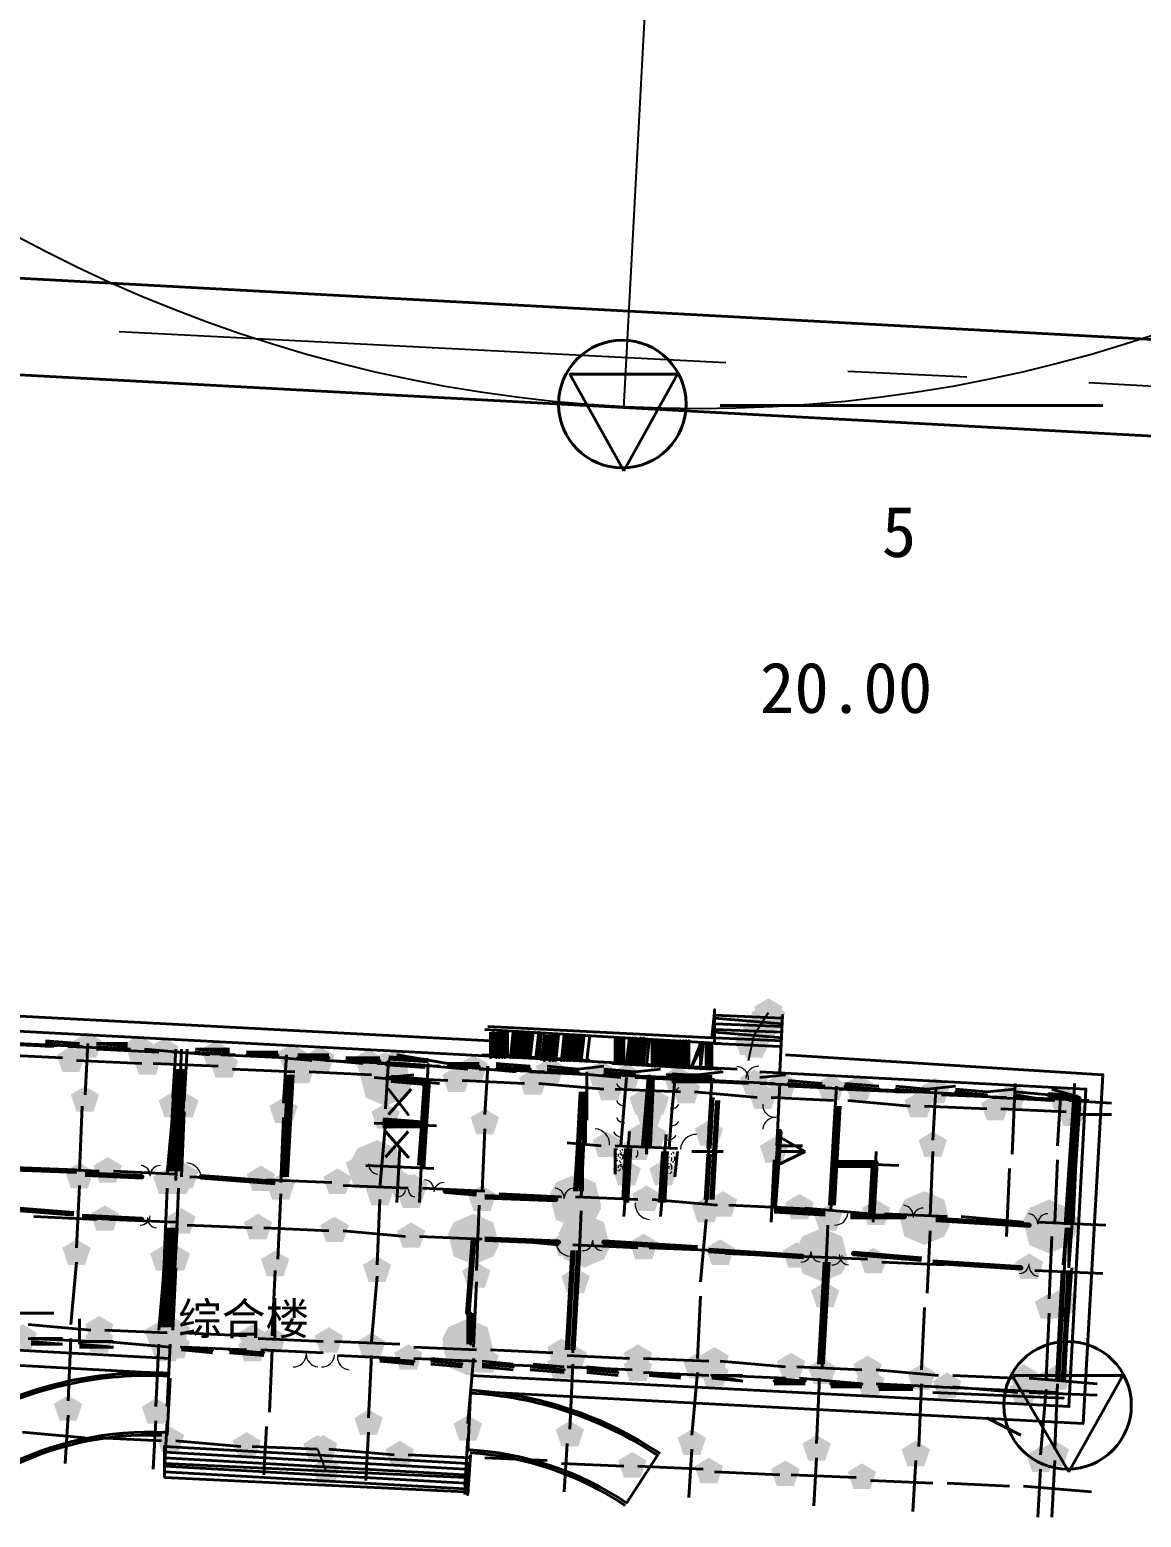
# Model space of a CAD drawing. Header units: metres. Extents: x 110 to 500, y 133 to 419.
# Drawn here: x 156.65 to 180.17, y 291.32 to 322.79 of the extents above; entities that cross this region are included whole.
import ezdxf

# ---------------------------------------------------------------- set-up
doc = ezdxf.new("R2010")
doc.units = ezdxf.units.M
for name, color, linetype in [('PDF_0', 7, 'Continuous'), ('PDF_0-道路边线', 7, 'Continuous'), ('PDF_COLU-HATCH', 7, 'Continuous'), ('PDF_DIM_LEAD', 7, 'Continuous'), ('PDF_DOTE', 7, 'Continuous'), ('PDF_EVTR', 7, 'Continuous'), ('PDF_GROUND', 7, 'Continuous'), ('PDF_LATRINE', 7, 'Continuous'), ('PDF_LVTRY', 7, 'Continuous'), ('PDF_PP-COM', 7, 'Continuous'), ('PDF_ROAD-CENT', 7, 'Continuous'), ('PDF_STAIR', 7, 'Continuous'), ('PDF_WALL', 7, 'Continuous'), ('PDF_WINDOW', 7, 'Continuous'), ('PDF_WINDOW_TEXT', 7, 'Continuous'), ('PDF_勘探点', 7, 'Continuous'), ('PDF_洁具', 7, 'Continuous')]:
    doc.layers.add(name, color=color, linetype=linetype)
doc.styles.add('CHINESE', font='宋体')

msp = doc.modelspace()

# ---------------------------------------------------------------- hatches: boundary and pattern name
at = {"layer": 'PDF_0'}
for points in [[(172.22, 302.18), (171.92, 302), (172.04, 301.64), (172.4, 301.64), (172.52, 302)], [(172.28, 302.3), (171.98, 302.12), (172.1, 301.76), (172.46, 301.76), (172.58, 302.12)], [(172.34, 302.18), (172.04, 302), (172.16, 301.64), (172.52, 301.64), (172.64, 302)], [(172.04, 301.88), (171.74, 301.7), (171.86, 301.34), (172.22, 301.34), (172.34, 301.7)], [(172.04, 301.82), (171.74, 301.64), (171.86, 301.28), (172.22, 301.28), (172.34, 301.64)], [(172.1, 302), (171.8, 301.82), (171.92, 301.46), (172.28, 301.46), (172.4, 301.82)], [(172.1, 301.88), (171.8, 301.7), (171.92, 301.34), (172.28, 301.34), (172.4, 301.7)], [(172.16, 302), (171.86, 301.82), (171.98, 301.46), (172.34, 301.46), (172.46, 301.82)], [(172.22, 302), (171.92, 301.82), (172.04, 301.46), (172.4, 301.46), (172.52, 301.82)], [(171.86, 301.64), (171.56, 301.46), (171.68, 301.1), (172.04, 301.1), (172.16, 301.46)], [(171.98, 301.7), (171.68, 301.52), (171.8, 301.16), (172.16, 301.16), (172.28, 301.52)], [(171.98, 301.58), (171.68, 301.4), (171.8, 301.04), (172.16, 301.04), (172.28, 301.4)], [(172.04, 301.7), (171.74, 301.52), (171.86, 301.16), (172.22, 301.16), (172.34, 301.52)], [(172.04, 301.7), (171.74, 301.52), (171.86, 301.16), (172.22, 301.16), (172.34, 301.52)], [(159.68, 298.76), (159.38, 298.58), (159.5, 298.22), (159.86, 298.22), (159.98, 298.58)], [(159.74, 298.76), (159.44, 298.58), (159.56, 298.22), (159.92, 298.22), (160.04, 298.58)], [(164.06, 298.94), (163.76, 298.76), (163.88, 298.4), (164.24, 298.4), (164.36, 298.76)], [(164.72, 298.58), (164.42, 298.4), (164.54, 298.04), (164.9, 298.04), (165.02, 298.4)], [(164.72, 298.4), (164.42, 298.22), (164.54, 297.86), (164.9, 297.86), (165.02, 298.22)], [(159.5, 295.16), (159.2, 294.98), (159.32, 294.62), (159.68, 294.62), (159.8, 294.98)], [(159.56, 295.16), (159.26, 294.98), (159.38, 294.62), (159.74, 294.62), (159.86, 294.98)], [(162.74, 293.06), (162.44, 292.88), (162.56, 292.52), (162.92, 292.52), (163.04, 292.88)], [(162.92, 292.58), (162.62, 292.4), (162.74, 292.04), (163.1, 292.04), (163.22, 292.4)]]:
    msp.add_hatch(color=7, dxfattribs=at).paths.add_polyline_path(points)
at = {"layer": 'PDF_COLU-HATCH'}
for points in [[(159.8, 301.04), (159.8, 300.74), (159.8, 301.04), (159.8, 300.74)], [(164.36, 300.8), (164.3, 300.5), (164.36, 300.8), (164.3, 300.5)], [(166.46, 300.68), (166.46, 300.38), (166.46, 300.68), (166.46, 300.38)], [(168.56, 300.56), (168.56, 300.26), (168.56, 300.56), (168.56, 300.26)], [(178.58, 300.02), (178.58, 299.72), (178.58, 300.02), (178.58, 299.72)], [(166.34, 298.4), (166.34, 298.1), (166.34, 298.4), (166.34, 298.1)], [(168.44, 298.28), (168.44, 297.98), (168.44, 298.28), (168.44, 297.98)], [(173.72, 297.98), (173.66, 297.68), (173.72, 297.98), (173.66, 297.68)], [(175.82, 297.86), (175.82, 297.56), (175.82, 297.86), (175.82, 297.56)], [(178.46, 297.74), (178.46, 297.44), (178.46, 297.74), (178.46, 297.44)], [(166.28, 297.32), (166.28, 297.02), (166.28, 297.32), (166.28, 297.02)], [(168.38, 297.2), (168.38, 296.9), (168.38, 297.2), (168.38, 296.9)], [(173.66, 296.9), (173.66, 296.6), (173.66, 296.9), (173.66, 296.6)], [(178.4, 296.66), (178.4, 296.36), (178.4, 296.66), (178.4, 296.36)], [(173.54, 294.62), (173.48, 294.32), (173.54, 294.62), (173.48, 294.32)], [(175.64, 294.5), (175.64, 294.2), (175.64, 294.5), (175.64, 294.2)], [(178.28, 294.38), (178.28, 294.08), (178.28, 294.38), (178.28, 294.08)]]:
    msp.add_hatch(color=7, dxfattribs=at).paths.add_polyline_path(points)
at = {"layer": 'PDF_DOTE'}
for points in [[(157.88, 301.58), (157.58, 301.4), (157.7, 301.04), (158.06, 301.04), (158.18, 301.4)], [(158.96, 301.52), (158.66, 301.34), (158.78, 300.98), (159.14, 300.98), (159.26, 301.34)], [(157.52, 301.28), (157.22, 301.1), (157.34, 300.74), (157.7, 300.74), (157.82, 301.1)], [(159.14, 301.22), (158.84, 301.04), (158.96, 300.68), (159.32, 300.68), (159.44, 301.04)], [(159.5, 301.46), (159.2, 301.28), (159.32, 300.92), (159.68, 300.92), (159.8, 301.28)], [(160.58, 301.4), (160.28, 301.22), (160.4, 300.86), (160.76, 300.86), (160.88, 301.22)], [(162.2, 301.34), (161.9, 301.16), (162.02, 300.8), (162.38, 300.8), (162.5, 301.16)], [(162.8, 301.28), (162.5, 301.1), (162.62, 300.74), (162.98, 300.74), (163.1, 301.1)], [(163.82, 301.22), (163.52, 301.04), (163.64, 300.68), (164, 300.68), (164.12, 301.04)], [(164.42, 301.22), (164.12, 301.04), (164.24, 300.68), (164.6, 300.68), (164.72, 301.04)], [(160.76, 301.16), (160.46, 300.98), (160.58, 300.62), (160.94, 300.62), (161.06, 300.98)], [(162.38, 301.04), (162.08, 300.86), (162.2, 300.5), (162.56, 300.5), (162.68, 300.86)], [(165.68, 300.86), (165.38, 300.68), (165.5, 300.32), (165.86, 300.32), (165.98, 300.68)], [(166.04, 301.1), (165.74, 300.92), (165.86, 300.56), (166.22, 300.56), (166.34, 300.92)], [(167.66, 301.04), (167.36, 300.86), (167.48, 300.5), (167.84, 300.5), (167.96, 300.86)], [(168.74, 300.98), (168.44, 300.8), (168.56, 300.44), (168.92, 300.44), (169.04, 300.8)], [(169.28, 300.92), (168.98, 300.74), (169.1, 300.38), (169.46, 300.38), (169.58, 300.74)], [(170.36, 300.86), (170.06, 300.68), (170.18, 300.32), (170.54, 300.32), (170.66, 300.68)], [(167.3, 300.8), (167, 300.62), (167.12, 300.26), (167.48, 300.26), (167.6, 300.62)], [(168.92, 300.68), (168.62, 300.5), (168.74, 300.14), (169.1, 300.14), (169.22, 300.5)], [(170.54, 300.62), (170.24, 300.44), (170.36, 300.08), (170.72, 300.08), (170.84, 300.44)], [(171.98, 300.8), (171.68, 300.62), (171.8, 300.26), (172.16, 300.26), (172.28, 300.62)], [(172.58, 300.74), (172.28, 300.56), (172.4, 300.2), (172.76, 300.2), (172.88, 300.56)], [(173.6, 300.68), (173.3, 300.5), (173.42, 300.14), (173.78, 300.14), (173.9, 300.5)], [(174.2, 300.68), (173.9, 300.5), (174.02, 300.14), (174.38, 300.14), (174.5, 300.5)], [(175.82, 300.62), (175.52, 300.44), (175.64, 300.08), (176, 300.08), (176.12, 300.44)], [(157.82, 300.44), (157.52, 300.26), (157.64, 299.9), (158, 299.9), (158.12, 300.26)], [(159.68, 300.32), (159.38, 300.14), (159.5, 299.78), (159.86, 299.78), (159.98, 300.14)], [(159.92, 300.32), (159.62, 300.14), (159.74, 299.78), (160.1, 299.78), (160.22, 300.14)], [(172.16, 300.5), (171.86, 300.32), (171.98, 299.96), (172.34, 299.96), (172.46, 300.32)], [(175.46, 300.32), (175.16, 300.14), (175.28, 299.78), (175.64, 299.78), (175.76, 300.14)], [(177.08, 300.26), (176.78, 300.08), (176.9, 299.72), (177.26, 299.72), (177.38, 300.08)], [(177.44, 300.5), (177.14, 300.32), (177.26, 299.96), (177.62, 299.96), (177.74, 300.32)], [(178.52, 300.44), (178.22, 300.26), (178.34, 299.9), (178.7, 299.9), (178.82, 300.26)], [(162.02, 300.2), (161.72, 300.02), (161.84, 299.66), (162.2, 299.66), (162.32, 300.02)], [(164.18, 300.08), (163.88, 299.9), (164, 299.54), (164.36, 299.54), (164.48, 299.9)], [(166.28, 299.96), (165.98, 299.78), (166.1, 299.42), (166.46, 299.42), (166.58, 299.78)], [(169.76, 300.14), (169.46, 299.96), (169.58, 299.6), (169.94, 299.6), (170.06, 299.96)], [(178.7, 300.14), (178.4, 299.96), (178.52, 299.6), (178.88, 299.6), (179, 299.96)], [(171.02, 299.72), (170.72, 299.54), (170.84, 299.18), (171.2, 299.18), (171.32, 299.54)], [(168.86, 299.48), (168.56, 299.3), (168.68, 298.94), (169.04, 298.94), (169.16, 299.3)], [(172.4, 299.36), (172.1, 299.18), (172.22, 298.82), (172.58, 298.82), (172.7, 299.18)], [(175.76, 299.48), (175.46, 299.3), (175.58, 298.94), (175.94, 298.94), (176.06, 299.3)], [(157.7, 298.82), (157.4, 298.64), (157.52, 298.28), (157.88, 298.28), (158, 298.64)], [(158.3, 298.94), (158, 298.76), (158.12, 298.4), (158.48, 298.4), (158.6, 298.76)], [(159.56, 298.7), (159.26, 298.52), (159.38, 298.16), (159.74, 298.16), (159.86, 298.52)], [(159.8, 298.7), (159.5, 298.52), (159.62, 298.16), (159.98, 298.16), (160.1, 298.52)], [(159.92, 298.82), (159.62, 298.64), (159.74, 298.28), (160.1, 298.28), (160.22, 298.64)], [(161.54, 298.76), (161.24, 298.58), (161.36, 298.22), (161.72, 298.22), (161.84, 298.58)], [(163.16, 298.7), (162.86, 298.52), (162.98, 298.16), (163.34, 298.16), (163.46, 298.52)], [(169.28, 298.88), (168.98, 298.7), (169.1, 298.34), (169.46, 298.34), (169.58, 298.7)], [(170.06, 298.88), (169.76, 298.7), (169.88, 298.34), (170.24, 298.34), (170.36, 298.7)], [(161.96, 298.58), (161.66, 298.4), (161.78, 298.04), (162.14, 298.04), (162.26, 298.4)], [(164.06, 298.46), (163.76, 298.28), (163.88, 297.92), (164.24, 297.92), (164.36, 298.28)], [(164.78, 298.58), (164.48, 298.4), (164.6, 298.04), (164.96, 298.04), (165.08, 298.4)], [(166.22, 298.34), (165.92, 298.16), (166.04, 297.8), (166.4, 297.8), (166.52, 298.16)], [(168.08, 298.4), (167.78, 298.22), (167.9, 297.86), (168.26, 297.86), (168.38, 298.22)], [(169.7, 298.34), (169.4, 298.16), (169.52, 297.8), (169.88, 297.8), (170, 298.16)], [(168.32, 298.22), (168.02, 298.04), (168.14, 297.68), (168.5, 297.68), (168.62, 298.04)], [(170.96, 298.1), (170.66, 297.92), (170.78, 297.56), (171.14, 297.56), (171.26, 297.92)], [(171.32, 298.22), (171.02, 298.04), (171.14, 297.68), (171.5, 297.68), (171.62, 298.04)], [(172.94, 298.16), (172.64, 297.98), (172.76, 297.62), (173.12, 297.62), (173.24, 297.98)], [(174.56, 298.04), (174.26, 297.86), (174.38, 297.5), (174.74, 297.5), (174.86, 297.86)], [(158.24, 297.92), (157.94, 297.74), (158.06, 297.38), (158.42, 297.38), (158.54, 297.74)], [(159.86, 297.86), (159.56, 297.68), (159.68, 297.32), (160.04, 297.32), (160.16, 297.68)], [(161.48, 297.74), (161.18, 297.56), (161.3, 297.2), (161.66, 297.2), (161.78, 297.56)], [(173.54, 297.92), (173.24, 297.74), (173.36, 297.38), (173.72, 297.38), (173.84, 297.74)], [(175.7, 297.86), (175.4, 297.68), (175.52, 297.32), (175.88, 297.32), (176, 297.68)], [(178.58, 297.8), (178.28, 297.62), (178.4, 297.26), (178.76, 297.26), (178.88, 297.62)], [(163.1, 297.68), (162.8, 297.5), (162.92, 297.14), (163.28, 297.14), (163.4, 297.5)], [(164.72, 297.56), (164.42, 297.38), (164.54, 297.02), (164.9, 297.02), (165.02, 297.38)], [(178.34, 297.68), (178.04, 297.5), (178.16, 297.14), (178.52, 297.14), (178.64, 297.5)], [(157.64, 297.2), (157.34, 297.02), (157.46, 296.66), (157.82, 296.66), (157.94, 297.02)], [(159.5, 297.08), (159.2, 296.9), (159.32, 296.54), (159.68, 296.54), (159.8, 296.9)], [(159.74, 297.08), (159.44, 296.9), (159.56, 296.54), (159.92, 296.54), (160.04, 296.9)], [(168.02, 297.38), (167.72, 297.2), (167.84, 296.84), (168.2, 296.84), (168.32, 297.2)], [(169.64, 297.32), (169.34, 297.14), (169.46, 296.78), (169.82, 296.78), (169.94, 297.14)], [(171.26, 297.2), (170.96, 297.02), (171.08, 296.66), (171.44, 296.66), (171.56, 297.02)], [(172.88, 297.14), (172.58, 296.96), (172.7, 296.6), (173.06, 296.6), (173.18, 296.96)], [(161.84, 296.96), (161.54, 296.78), (161.66, 296.42), (162.02, 296.42), (162.14, 296.78)], [(164, 296.84), (163.7, 296.66), (163.82, 296.3), (164.18, 296.3), (164.3, 296.66)], [(174.5, 297.02), (174.2, 296.84), (174.32, 296.48), (174.68, 296.48), (174.8, 296.84)], [(177.8, 296.9), (177.5, 296.72), (177.62, 296.36), (177.98, 296.36), (178.1, 296.72)], [(166.1, 296.72), (165.8, 296.54), (165.92, 296.18), (166.28, 296.18), (166.4, 296.54)], [(168.2, 296.6), (167.9, 296.42), (168.02, 296.06), (168.38, 296.06), (168.5, 296.42)], [(173.48, 296.3), (173.18, 296.12), (173.3, 295.76), (173.66, 295.76), (173.78, 296.12)], [(178.52, 296.18), (178.22, 296), (178.34, 295.64), (178.7, 295.64), (178.82, 296)], [(178.22, 296.06), (177.92, 295.88), (178.04, 295.52), (178.4, 295.52), (178.52, 295.88)], [(158.12, 295.58), (157.82, 295.4), (157.94, 295.04), (158.3, 295.04), (158.42, 295.4)], [(159.74, 295.52), (159.44, 295.34), (159.56, 294.98), (159.92, 294.98), (160.04, 295.34)], [(156.5, 295.4), (156.2, 295.22), (156.32, 294.86), (156.68, 294.86), (156.8, 295.22)], [(158.12, 295.34), (157.82, 295.16), (157.94, 294.8), (158.3, 294.8), (158.42, 295.16)], [(159.38, 295.46), (159.08, 295.28), (159.2, 294.92), (159.56, 294.92), (159.68, 295.28)], [(159.74, 295.22), (159.44, 295.04), (159.56, 294.68), (159.92, 294.68), (160.04, 295.04)], [(161.36, 295.4), (161.06, 295.22), (161.18, 294.86), (161.54, 294.86), (161.66, 295.22)], [(161.78, 295.34), (161.48, 295.16), (161.6, 294.8), (161.96, 294.8), (162.08, 295.16)], [(162.98, 295.34), (162.68, 295.16), (162.8, 294.8), (163.16, 294.8), (163.28, 295.16)], [(163.88, 295.22), (163.58, 295.04), (163.7, 294.68), (164.06, 294.68), (164.18, 295.04)], [(161.36, 295.16), (161.06, 294.98), (161.18, 294.62), (161.54, 294.62), (161.66, 294.98)], [(164.66, 294.98), (164.36, 294.8), (164.48, 294.44), (164.84, 294.44), (164.96, 294.8)], [(166.04, 295.1), (165.74, 294.92), (165.86, 294.56), (166.22, 294.56), (166.34, 294.92)], [(166.28, 294.92), (165.98, 294.74), (166.1, 294.38), (166.46, 294.38), (166.58, 294.74)], [(167.9, 295.1), (167.6, 294.92), (167.72, 294.56), (168.08, 294.56), (168.2, 294.92)], [(168.14, 294.98), (167.84, 294.8), (167.96, 294.44), (168.32, 294.44), (168.44, 294.8)], [(169.52, 294.98), (169.22, 294.8), (169.34, 294.44), (169.7, 294.44), (169.82, 294.8)], [(171.14, 294.92), (170.84, 294.74), (170.96, 294.38), (171.32, 294.38), (171.44, 294.74)], [(167.9, 294.8), (167.6, 294.62), (167.72, 294.26), (168.08, 294.26), (168.2, 294.62)], [(169.52, 294.74), (169.22, 294.56), (169.34, 294.2), (169.7, 294.2), (169.82, 294.56)], [(170.78, 294.8), (170.48, 294.62), (170.6, 294.26), (170.96, 294.26), (171.08, 294.62)], [(171.14, 294.62), (170.84, 294.44), (170.96, 294.08), (171.32, 294.08), (171.44, 294.44)], [(172.76, 294.8), (172.46, 294.62), (172.58, 294.26), (172.94, 294.26), (173.06, 294.62)], [(173.42, 294.68), (173.12, 294.5), (173.24, 294.14), (173.6, 294.14), (173.72, 294.5)], [(174.38, 294.74), (174.08, 294.56), (174.2, 294.2), (174.56, 294.2), (174.68, 294.56)], [(175.52, 294.56), (175.22, 294.38), (175.34, 294.02), (175.7, 294.02), (175.82, 294.38)], [(177.68, 294.56), (177.38, 294.38), (177.5, 294.02), (177.86, 294.02), (177.98, 294.38)], [(178.4, 294.56), (178.1, 294.38), (178.22, 294.02), (178.58, 294.02), (178.7, 294.38)], [(174.44, 294.44), (174.14, 294.26), (174.26, 293.9), (174.62, 293.9), (174.74, 294.26)], [(176.06, 294.38), (175.76, 294.2), (175.88, 293.84), (176.24, 293.84), (176.36, 294.2)], [(177.68, 294.26), (177.38, 294.08), (177.5, 293.72), (177.86, 293.72), (177.98, 294.08)], [(178.16, 294.44), (177.86, 294.26), (177.98, 293.9), (178.34, 293.9), (178.46, 294.26)], [(157.46, 293.9), (157.16, 293.72), (157.28, 293.36), (157.64, 293.36), (157.76, 293.72)], [(159.32, 293.84), (159.02, 293.66), (159.14, 293.3), (159.5, 293.3), (159.62, 293.66)], [(163.82, 293.6), (163.52, 293.42), (163.64, 293.06), (164, 293.06), (164.12, 293.42)], [(165.92, 293.48), (165.62, 293.3), (165.74, 292.94), (166.1, 292.94), (166.22, 293.3)], [(168.08, 293.36), (167.78, 293.18), (167.9, 292.82), (168.26, 292.82), (168.38, 293.18)], [(159.62, 293.24), (159.32, 293.06), (159.44, 292.7), (159.8, 292.7), (159.92, 293.06)], [(161.24, 293.12), (160.94, 292.94), (161.06, 292.58), (161.42, 292.58), (161.54, 292.94)], [(162.86, 293.06), (162.56, 292.88), (162.68, 292.52), (163.04, 292.52), (163.16, 292.88)], [(170.66, 293.18), (170.36, 293), (170.48, 292.64), (170.84, 292.64), (170.96, 293)], [(173.3, 293.06), (173, 292.88), (173.12, 292.52), (173.48, 292.52), (173.6, 292.88)], [(164.48, 292.94), (164.18, 292.76), (164.3, 292.4), (164.66, 292.4), (164.78, 292.76)], [(169.4, 292.7), (169.1, 292.52), (169.22, 292.16), (169.58, 292.16), (169.7, 292.52)], [(175.4, 292.94), (175.1, 292.76), (175.22, 292.4), (175.58, 292.4), (175.7, 292.76)], [(178.04, 292.82), (177.74, 292.64), (177.86, 292.28), (178.22, 292.28), (178.34, 292.64)], [(178.34, 292.94), (178.04, 292.76), (178.16, 292.4), (178.52, 292.4), (178.64, 292.76)], [(171.02, 292.58), (170.72, 292.4), (170.84, 292.04), (171.2, 292.04), (171.32, 292.4)], [(172.64, 292.52), (172.34, 292.34), (172.46, 291.98), (172.82, 291.98), (172.94, 292.34)], [(174.26, 292.46), (173.96, 292.28), (174.08, 291.92), (174.44, 291.92), (174.56, 292.28)]]:
    msp.add_hatch(color=7, dxfattribs=at).paths.add_polyline_path(points)
at = {"layer": 'PDF_LVTRY'}
for points in [[(169.64, 300.38), (169.34, 300.2), (169.46, 299.84), (169.82, 299.84), (169.94, 300.2)], [(169.88, 300.38), (169.58, 300.2), (169.7, 299.84), (170.06, 299.84), (170.18, 300.2)], [(169.58, 299.66), (169.28, 299.48), (169.4, 299.12), (169.76, 299.12), (169.88, 299.48)], [(169.82, 299.66), (169.52, 299.48), (169.64, 299.12), (170, 299.12), (170.12, 299.48)]]:
    msp.add_hatch(color=7, dxfattribs=at).paths.add_polyline_path(points)
at = {"layer": 'PDF_WALL'}
for points in [[(164.18, 301.16), (163.76, 300.98), (163.64, 300.74), (163.76, 300.26), (164.18, 300.08), (164.6, 300.26), (164.72, 300.5), (164.6, 300.98)], [(164.18, 301.16), (163.76, 300.98), (163.64, 300.74), (163.76, 300.26), (164.18, 300.08), (164.6, 300.26), (164.72, 300.5), (164.6, 300.98)], [(164.18, 301.1), (163.76, 300.92), (163.64, 300.68), (163.76, 300.2), (164.18, 300.02), (164.6, 300.2), (164.72, 300.44), (164.6, 300.92)], [(164, 299.3), (163.58, 299.12), (163.46, 298.88), (163.58, 298.4), (164, 298.22), (164.42, 298.4), (164.54, 298.64), (164.42, 299.12)], [(168.2, 298.58), (167.78, 298.4), (167.66, 298.16), (167.78, 297.68), (168.2, 297.5), (168.62, 297.68), (168.74, 297.92), (168.62, 298.4)], [(168.2, 298.52), (167.78, 298.34), (167.66, 298.1), (167.78, 297.62), (168.2, 297.44), (168.62, 297.62), (168.74, 297.86), (168.62, 298.34)], [(175.58, 298.22), (175.16, 298.04), (175.04, 297.8), (175.16, 297.32), (175.58, 297.14), (176, 297.32), (176.12, 297.56), (176, 298.04)], [(175.58, 298.16), (175.16, 297.98), (175.04, 297.74), (175.16, 297.26), (175.58, 297.08), (176, 297.26), (176.12, 297.5), (176, 297.98)], [(178.22, 298.04), (177.8, 297.86), (177.68, 297.62), (177.8, 297.14), (178.22, 296.96), (178.64, 297.14), (178.76, 297.38), (178.64, 297.86)], [(166.04, 297.74), (165.62, 297.56), (165.5, 297.32), (165.62, 296.84), (166.04, 296.66), (166.46, 296.84), (166.58, 297.08), (166.46, 297.56)], [(168.38, 297.74), (167.96, 297.56), (167.84, 297.32), (167.96, 296.84), (168.38, 296.66), (168.8, 296.84), (168.92, 297.08), (168.8, 297.56)], [(178.22, 297.98), (177.8, 297.8), (177.68, 297.56), (177.8, 297.08), (178.22, 296.9), (178.64, 297.08), (178.76, 297.32), (178.64, 297.8)], [(168.38, 297.68), (167.96, 297.5), (167.84, 297.26), (167.96, 296.78), (168.38, 296.6), (168.8, 296.78), (168.92, 297.02), (168.8, 297.5)], [(173.42, 297.44), (173, 297.26), (172.88, 297.02), (173, 296.54), (173.42, 296.36), (173.84, 296.54), (173.96, 296.78), (173.84, 297.26)], [(173.42, 297.38), (173, 297.2), (172.88, 296.96), (173, 296.48), (173.42, 296.3), (173.84, 296.48), (173.96, 296.72), (173.84, 297.2)], [(165.92, 295.52), (165.5, 295.34), (165.38, 295.1), (165.5, 294.62), (165.92, 294.44), (166.34, 294.62), (166.46, 294.86), (166.34, 295.34)], [(165.92, 295.4), (165.5, 295.22), (165.38, 294.98), (165.5, 294.5), (165.92, 294.32), (166.34, 294.5), (166.46, 294.74), (166.34, 295.22)], [(165.92, 295.4), (165.5, 295.22), (165.38, 294.98), (165.5, 294.5), (165.92, 294.32), (166.34, 294.5), (166.46, 294.74), (166.34, 295.22)]]:
    msp.add_hatch(color=7, dxfattribs=at).paths.add_polyline_path(points)
at = {"layer": 'PDF_WINDOW_TEXT'}
for points in [[(163.64, 299), (163.34, 298.82), (163.46, 298.46), (163.82, 298.46), (163.94, 298.82)], [(163.7, 298.82), (163.4, 298.64), (163.52, 298.28), (163.88, 298.28), (164, 298.64)], [(164.54, 298.64), (164.24, 298.46), (164.36, 298.1), (164.72, 298.1), (164.84, 298.46)]]:
    msp.add_hatch(color=7, dxfattribs=at).paths.add_polyline_path(points)
at = {"layer": 'PDF_洁具'}
msp.add_hatch(color=7, dxfattribs=at).paths.add_polyline_path([(169.52, 299.42), (169.22, 299.24), (169.34, 298.88), (169.7, 298.88), (169.82, 299.24)])

# ---------------------------------------------------------------- linework, layer by layer
at = {"layer": 'PDF_0', "color": 7, "lineweight": 40}
for points in [[(171.14, 301.34), (171.14, 302), (171.08, 301.46), (166.34, 301.7)], [(153.44, 301.76), (171.62, 300.8)], [(159.62, 294.68), (146.42, 295.4), (146.72, 300.92)], [(165.5, 300.92), (164.42, 301.1)], [(168.26, 300.8), (168.8, 300.86)], [(164.18, 300.62), (164.78, 300.68)], [(172.1, 300.74), (179, 300.38), (178.64, 293.66), (165.98, 294.32)], [(169.28, 300.62), (169.22, 299.96), (169.16, 299.18)], [(169.46, 300.74), (170, 300.8)], [(170.3, 300.56), (170.24, 299.9), (170.18, 299.12)], [(170.78, 300.68), (171.32, 300.74)], [(172.1, 300.62), (172.64, 300.68)], [(175.64, 300.38), (176.24, 300.44)], [(176.9, 300.32), (177.5, 300.38)], [(178.88, 300.2), (178.28, 300.38)], [(178.7, 297.44), (178.88, 300.2)], [(169.04, 298.58), (169.04, 299.12)], [(170.3, 298.52), (170.36, 299.06)], [(178.52, 294.2), (178.7, 296.6)], [(159.62, 294.26), (159.56, 293.06)], [(165.98, 293.96), (165.92, 292.7)], [(169.94, 292.64), (169.28, 291.62)]]:
    msp.add_lwpolyline(points, dxfattribs=at)
for points in [[(171.14, 301.34), (171.14, 302.06)], [(172.52, 300.74), (172.58, 301.94)], [(172.52, 300.74), (172.58, 301.94)], [(166.28, 301.64), (171.26, 301.34)], [(159.86, 301.22), (159.74, 298.46)], [(166.22, 301.1), (171.26, 300.8)], [(159.5, 292.16), (159.5, 292.82)], [(165.86, 291.8), (165.92, 292.46)], [(165.98, 292.64), (165.92, 291.8)]]:
    msp.add_lwpolyline(points, close=True, dxfattribs=at)
at = {"layer": 'PDF_0', "color": 7}
for points in [[(171.86, 300.98), (171.98, 301.52), (172.28, 302)], [(162.74, 292.76), (162.92, 292.28)]]:
    msp.add_lwpolyline(points, dxfattribs=at)
at = {"layer": 'PDF_0', "color": 4, "lineweight": 40}
msp.add_lwpolyline([(175.76, 293.96), (178.52, 293.84)], close=True, dxfattribs=at)
msp.add_lwpolyline([(175.82, 294.08), (178.4, 293.96)], dxfattribs=at)
at = {"layer": 'PDF_0', "color": 7, "lineweight": 40}
for centre, radius, start, end in [((159.17, 286.37), 8.01, 86.9183, 117.6417), ((159.17, 286.37), 7.95, 86.9186, 117.6409), ((165.53, 286.01), 7.95, 56.195, 86.9184), ((165.53, 286.01), 8.01, 56.1946, 86.9184), ((159.17, 286.37), 6.75, 86.9184, 117.6411), ((159.17, 286.37), 6.69, 87.616, 117.6415), ((165.53, 286.01), 6.75, 56.1951, 86.9183), ((165.53, 286.01), 6.69, 56.2065, 86.209)]:
    msp.add_arc(centre, radius, start, end, dxfattribs=at)
at = {"layer": 'PDF_0-道路边线', "color": 3, "lineweight": 40}
for points in [[(200.78, 315.14), (146.36, 318.08)], [(146.24, 316.04), (200.66, 313.1)]]:
    msp.add_lwpolyline(points, dxfattribs=at)
at = {"layer": 'PDF_DIM_LEAD', "color": 3, "lineweight": 40}
msp.add_lwpolyline([(176.9, 293.42), (177.62, 293.06)], dxfattribs=at)
at = {"layer": 'PDF_DOTE', "color": 1, "lineweight": 40}
for points in [[(157.16, 301.28), (155.84, 301.34)], [(157.76, 301.28), (156.38, 301.34)], [(158.78, 301.22), (157.46, 301.28)], [(157.82, 300.26), (157.88, 301.34)], [(159.38, 301.16), (158.06, 301.22)], [(160.46, 301.1), (159.08, 301.22)], [(159.68, 300.2), (159.74, 301.22)], [(159.92, 300.14), (159.98, 301.22)], [(156.02, 301.1), (157.34, 301.04)], [(157.64, 300.98), (159.02, 300.92)], [(159.26, 300.92), (160.64, 300.86)], [(161, 301.1), (159.68, 301.16)], [(162.08, 301.04), (160.7, 301.1)], [(162.62, 300.98), (161.3, 301.1)], [(162.02, 300.08), (162.08, 301.1)], [(163.7, 300.92), (162.32, 301.04)], [(164.3, 300.92), (162.92, 300.98)], [(165.32, 300.86), (164, 300.92)], [(164.18, 299.96), (164.24, 300.98)], [(165.92, 300.8), (164.54, 300.92)], [(165.02, 299.6), (165.08, 300.92)], [(166.94, 300.74), (165.62, 300.86)], [(166.28, 299.84), (166.34, 300.86)], [(160.94, 300.8), (162.26, 300.74)], [(162.56, 300.74), (163.88, 300.68)], [(163.94, 300.62), (165.32, 300.5)], [(164.18, 300.62), (165.5, 300.56)], [(165.8, 300.56), (167.12, 300.5)], [(167.54, 300.74), (166.16, 300.8)], [(168.56, 300.68), (167.24, 300.74)], [(169.16, 300.62), (167.84, 300.74)], [(168.44, 299.72), (168.44, 300.74)], [(170.24, 300.62), (168.86, 300.68)], [(170.78, 300.56), (169.46, 300.62)], [(169.76, 299.96), (169.76, 300.68)], [(171.86, 300.5), (170.48, 300.56)], [(171.02, 299.54), (171.08, 300.56)], [(172.4, 300.5), (171.08, 300.56)], [(167.42, 300.5), (168.8, 300.38)], [(169.04, 300.38), (170.42, 300.32)], [(170.72, 300.32), (172.04, 300.2)], [(173.48, 300.44), (172.1, 300.5)], [(172.46, 299.18), (172.52, 300.5)], [(174.08, 300.38), (172.7, 300.44)], [(173.66, 299.42), (173.72, 300.44)], [(175.1, 300.32), (173.78, 300.38)], [(175.7, 300.32), (174.32, 300.38)], [(176.72, 300.26), (175.4, 300.32)], [(175.76, 299.3), (175.82, 300.38)], [(177.32, 300.2), (175.94, 300.26)], [(177.44, 299), (177.5, 300.5)], [(178.7, 299.3), (178.76, 300.5)], [(157.7, 298.64), (157.76, 300.02)], [(172.34, 300.2), (173.66, 300.14)], [(173.96, 300.14), (175.28, 300.02)], [(175.58, 300.02), (176.9, 299.96)], [(178.34, 300.14), (177.02, 300.2)], [(177.2, 299.96), (178.58, 299.9)], [(179.06, 300.14), (177.62, 300.2)], [(178.4, 299.18), (178.46, 300.2)], [(179.54, 300.08), (178.64, 300.14)], [(159.56, 298.58), (159.68, 299.9)], [(159.86, 298.52), (159.92, 299.9)], [(161.96, 298.4), (162.02, 299.78)], [(163.94, 299.66), (165.26, 299.6)], [(164.06, 298.28), (164.18, 299.66)], [(169.7, 299), (169.7, 299.72)], [(178.82, 299.84), (179.54, 299.84)], [(164.9, 297.98), (164.96, 299.3)], [(166.22, 298.22), (166.28, 299.54)], [(168.32, 298.1), (168.38, 299.42)], [(169.28, 298.76), (169.34, 299.48)], [(170.06, 298.7), (170.12, 299.42)], [(164.42, 297.98), (164.48, 299.12)], [(168.74, 299.18), (168.02, 299.24)], [(170.36, 299.12), (169.04, 299.18)], [(171.32, 299.06), (170.66, 299.06)], [(170.96, 297.92), (171.02, 299.24)], [(173.6, 297.8), (173.66, 299.12)], [(174.56, 299.06), (174.5, 297.56)], [(175.7, 297.68), (175.76, 299.06)], [(178.58, 297.68), (178.7, 299)], [(156.8, 298.7), (158.12, 298.64)], [(165.2, 298.7), (163.76, 298.76)], [(172.34, 297.56), (172.4, 298.88)], [(175.04, 298.76), (173.66, 298.82)], [(177.32, 297.26), (177.38, 298.7)], [(178.34, 297.56), (178.4, 298.88)], [(157.64, 297.02), (157.7, 298.34)], [(158.42, 298.64), (159.74, 298.58)], [(160.04, 298.52), (161.42, 298.46)], [(161.66, 298.46), (163.04, 298.4)], [(163.28, 298.34), (164.66, 298.28)], [(169.22, 297.68), (169.28, 298.46)], [(170, 297.68), (170.06, 298.4)], [(159.5, 296.9), (159.56, 298.28)], [(159.74, 296.9), (159.8, 298.28)], [(161.9, 296.78), (161.96, 298.16)], [(164, 296.66), (164.06, 298.04)], [(164.96, 298.28), (166.28, 298.22)], [(166.58, 298.16), (167.9, 298.1)], [(168.2, 298.1), (169.52, 298.04)], [(169.82, 298.04), (171.2, 297.92)], [(166.1, 296.54), (166.16, 297.92)], [(168.26, 296.48), (168.32, 297.8)], [(171.44, 297.92), (172.82, 297.86)], [(173.06, 297.86), (174.44, 297.74)], [(174.74, 297.74), (176.06, 297.68)], [(156.74, 297.68), (158.06, 297.62)], [(158.36, 297.62), (159.74, 297.56)], [(159.98, 297.5), (161.36, 297.44)], [(161.6, 297.44), (162.98, 297.38)], [(170.84, 296.3), (170.96, 297.62)], [(173.48, 296.18), (173.54, 297.5)], [(176.36, 297.68), (177.68, 297.56)], [(177.98, 297.56), (179.42, 297.5)], [(163.28, 297.38), (164.6, 297.26)], [(164.9, 297.26), (166.22, 297.2)], [(166.52, 297.2), (167.84, 297.08)], [(168.14, 297.08), (169.52, 297.02)], [(175.64, 296.06), (175.7, 297.38)], [(178.22, 295.94), (178.28, 297.26)], [(178.52, 296.06), (178.58, 297.38)], [(169.76, 297.02), (171.14, 296.96)], [(171.38, 296.9), (172.76, 296.84)], [(173.06, 296.84), (174.38, 296.78)], [(157.52, 295.4), (157.64, 296.72)], [(159.38, 295.28), (159.5, 296.66)], [(159.68, 295.28), (159.74, 296.6)], [(161.78, 295.16), (161.84, 296.54)], [(174.68, 296.72), (176, 296.66)], [(176.3, 296.66), (177.62, 296.6)], [(177.92, 296.54), (179.36, 296.48)], [(163.88, 295.04), (164, 296.42)], [(166.04, 294.92), (166.1, 296.3)], [(168.14, 294.8), (168.2, 296.18)], [(170.78, 294.68), (170.84, 296)], [(173.42, 294.5), (173.48, 295.88)], [(157.7, 295.52), (157.7, 294.98)], [(175.52, 294.44), (175.58, 295.76)], [(178.16, 294.26), (178.22, 295.64)], [(178.4, 294.38), (178.52, 295.76)], [(156.62, 295.4), (157.94, 295.28)], [(158.24, 295.28), (159.56, 295.22)], [(159.86, 295.22), (161.24, 295.16)], [(158, 295.04), (156.62, 295.1)], [(157.46, 293.78), (157.52, 295.1)], [(159.62, 294.92), (158.24, 295.04)], [(159.32, 293.66), (159.38, 294.98)], [(159.56, 293.66), (159.62, 294.98)], [(161.24, 294.86), (159.92, 294.92)], [(161.48, 295.1), (162.86, 295.04)], [(163.1, 295.04), (164.48, 294.98)], [(164.78, 294.92), (166.1, 294.86)], [(162.86, 294.8), (161.54, 294.86)], [(161.72, 293.54), (161.78, 294.86)], [(164.48, 294.68), (163.16, 294.74)], [(163.82, 293.42), (163.88, 294.74)], [(166.1, 294.62), (164.78, 294.68)], [(165.92, 293.3), (166.04, 294.68)], [(166.4, 294.86), (167.72, 294.8)], [(167.78, 294.5), (166.4, 294.56)], [(168.02, 294.74), (169.34, 294.68)], [(168.08, 293.18), (168.14, 294.56)], [(169.64, 294.68), (171.02, 294.62)], [(171.26, 294.62), (172.64, 294.5)], [(169.4, 294.44), (168.02, 294.5)], [(171.02, 294.32), (169.64, 294.38)], [(170.66, 293.06), (170.78, 294.38)], [(172.64, 294.26), (171.32, 294.32)], [(172.88, 294.5), (174.26, 294.44)], [(174.26, 294.14), (172.94, 294.26)], [(173.3, 292.88), (173.36, 294.26)], [(174.56, 294.44), (175.88, 294.32)], [(176.18, 294.32), (177.5, 294.26)], [(177.8, 294.26), (179.24, 294.14)], [(175.88, 294.08), (174.56, 294.14)], [(175.46, 292.82), (175.52, 294.14)], [(177.56, 293.96), (176.18, 294.08)], [(179.24, 293.9), (177.8, 293.96)], [(178.04, 292.64), (178.16, 294.02)], [(178.34, 292.76), (178.4, 294.14)], [(157.4, 292.46), (157.46, 293.48)], [(159.26, 292.34), (159.32, 293.36)], [(159.5, 292.34), (159.56, 293.36)], [(156.5, 293.12), (157.82, 293)], [(158.12, 293), (159.44, 292.94)], [(161.6, 292.22), (161.66, 293.24)], [(163.76, 292.1), (163.82, 293.12)], [(165.86, 291.98), (165.92, 293)], [(159.74, 292.94), (161.12, 292.82)], [(161.36, 292.82), (162.74, 292.76)], [(162.98, 292.76), (164.36, 292.64)], [(167.96, 291.86), (168.02, 292.88)], [(170.6, 291.74), (170.66, 292.76)], [(164.66, 292.64), (165.98, 292.58)], [(166.28, 292.58), (167.6, 292.52)], [(167.9, 292.46), (169.22, 292.4)], [(169.52, 292.4), (170.9, 292.34)], [(173.24, 291.56), (173.3, 292.58)], [(175.34, 291.44), (175.4, 292.52)], [(178.28, 291.32), (178.34, 292.52)], [(171.14, 292.28), (172.52, 292.22)], [(172.76, 292.22), (174.14, 292.16)], [(174.44, 292.1), (175.76, 292.04)], [(177.98, 291.32), (178.04, 292.34)], [(176.06, 292.04), (177.38, 291.98)], [(177.68, 291.98), (179.12, 291.86)]]:
    msp.add_lwpolyline(points, dxfattribs=at)
at = {"layer": 'PDF_EVTR', "color": 2, "lineweight": 40}
for points in [[(164.24, 300.38), (164.66, 299.84), (164.24, 300.38), (164.66, 299.84)], [(164.24, 299.84), (164.72, 300.38)], [(164.18, 299.48), (164.66, 298.94), (164.18, 299.48), (164.66, 298.94)], [(164.18, 298.94), (164.66, 299.48)]]:
    msp.add_lwpolyline(points, dxfattribs=at)
at = {"layer": 'PDF_GROUND', "color": 2, "lineweight": 40}
for points in [[(166.4, 301.4), (153.74, 302.06)], [(166.46, 293.96), (178.94, 293.3), (179.36, 300.68), (172.64, 301.1)], [(146.06, 295.1), (159.14, 294.38)]]:
    msp.add_lwpolyline(points, dxfattribs=at)
at = {"layer": 'PDF_LATRINE', "color": 6, "lineweight": 0}
for centre, start, end in [((169.25, 300.59), -153.0812, -93.0796), ((170.21, 300.53), -93.0837, -33.0862), ((169.25, 300.23), -153.0812, -93.0796), ((170.21, 300.17), -93.0837, -33.0862), ((169.25, 299.87), -153.0812, -93.0796), ((170.21, 299.81), -93.0837, -33.0862), ((169.19, 299.57), -153.0812, -93.0796), ((170.15, 299.51), -93.0837, -33.0862)]:
    msp.add_arc(centre, 0.21, start, end, dxfattribs=at)
at = {"layer": 'PDF_LVTRY', "color": 6, "lineweight": 40}
for centre, radius, start, end in [((169.19, 298.97), 0.15, 160.4545, 176.9177), ((169.19, 298.97), 0.15, 176.8976, -166.5935), ((169.253, 299.03), 0.0928, -178.2484, -170.8227), ((169.252, 298.97), 0.0917, 164.6005, 172.1239), ((169.07, 298.97), 0.15, -3.1024, 13.4065), ((169.19, 298.73), 0.15, 160.4545, 176.9177), ((169.19, 298.73), 0.15, 176.8976, -166.5935), ((169.253, 298.79), 0.0928, -178.2484, -170.8227), ((169.252, 298.73), 0.0917, 164.6005, 172.1239), ((169.07, 298.97), 0.15, -19.5455, -3.0823), ((169.07, 298.73), 0.15, -19.5455, -3.0823), ((169.07, 298.73), 0.15, -3.1024, 13.4065), ((170.028, 298.97), 0.0917, -15.3995, -7.8761), ((170.028, 298.73), 0.0917, -15.3995, -7.8761), ((170.027, 298.91), 0.0928, 1.7516, 9.1773), ((170.027, 298.67), 0.0928, 1.7516, 9.1773)]:
    msp.add_arc(centre, radius, start, end, dxfattribs=at)
at = {"layer": 'PDF_LVTRY', "color": 6, "lineweight": 0}
for centre, radius, start, end in [((169.13, 298.97), 0.0899, 141.3717, 160.4621), ((169.13, 298.97), 0.0899, 141.3717, 160.4621), ((169.13, 299.03), 0.0903, 117.0643, 141.3201), ((169.19, 298.97), 0.0905, 160.4742, 176.8527), ((169.19, 298.97), 0.0903, 176.9483, -166.633), ((169.129, 298.846), 0.154, 77.121, 84.4379), ((169.07, 299.03), 0.0902, 13.3997, 32.4354), ((169.13, 299.03), 0.09, 32.4727, 56.8107), ((170.21, 298.97), 0.0899, 141.3717, 160.4621), ((170.21, 298.97), 0.0903, 117.0643, 141.3201), ((170.15, 298.97), 0.0902, 13.3997, 32.4354), ((170.15, 298.97), 0.0902, 13.3997, 32.4354), ((170.21, 298.97), 0.09, 32.4727, 56.8107), ((169.13, 298.97), 0.0902, -166.6003, -147.5646), ((169.13, 298.97), 0.0902, -166.6003, -147.5646), ((169.13, 298.73), 0.0902, -166.6003, -147.5646), ((169.13, 298.73), 0.0902, -166.6003, -147.5646), ((169.13, 298.79), 0.0899, 141.3717, 160.4621), ((169.13, 298.79), 0.0899, 141.3717, 160.4621), ((169.13, 298.97), 0.09, -147.5273, -123.1893), ((169.13, 298.73), 0.09, -147.5273, -123.1893), ((169.13, 298.79), 0.0903, 117.0643, 141.3201), ((169.19, 298.73), 0.0905, 160.4742, 176.8527), ((169.19, 298.73), 0.0903, 176.9483, -166.633), ((169.07, 298.73), 0.0903, -62.9357, -38.6799), ((169.07, 298.79), 0.09, 32.4727, 56.8107), ((169.13, 299.098), 0.158, -90.5379, -86.3989), ((169.13, 298.918), 0.158, -90.5379, -86.3989), ((169.07, 298.97), 0.0899, -38.6283, -19.5379), ((169.07, 298.73), 0.0899, -38.6283, -19.5379), ((169.129, 298.606), 0.154, 77.121, 84.4379), ((169.07, 298.79), 0.0902, 13.3997, 32.4354), ((169.13, 298.97), 0.0903, -62.9357, -38.6799), ((170.27, 298.91), 0.15, 160.4545, 176.9177), ((170.27, 298.91), 0.15, 176.8976, -166.5935), ((170.27, 298.67), 0.15, 160.4545, 176.9177), ((170.27, 298.67), 0.15, 176.8976, -166.5935), ((170.21, 298.91), 0.0902, -166.6003, -147.5646), ((170.151, 298.857), 0.158, -99.7537, -95.5974), ((170.21, 298.73), 0.0899, 141.3717, 160.4621), ((170.15, 298.79), 0.15, 89.3737, 96.8673), ((170.15, 298.55), 0.15, 89.3737, 96.8673), ((170.21, 298.91), 0.09, -147.5273, -123.1893), ((170.21, 298.73), 0.0903, 117.0643, 141.3201), ((170.09, 298.73), 0.0905, -19.5258, -3.1473), ((170.09, 298.73), 0.0903, -3.0517, 13.367), ((170.211, 299.097), 0.158, -99.7537, -95.5974), ((170.15, 298.73), 0.09, 32.4727, 56.8107), ((170.15, 298.91), 0.0899, -38.6283, -19.5379), ((170.15, 298.91), 0.0899, -38.6283, -19.5379), ((170.15, 298.73), 0.0902, 13.3997, 32.4354), ((170.15, 298.73), 0.0902, 13.3997, 32.4354), ((170.09, 298.73), 0.15, -19.5455, -3.0823), ((170.15, 298.91), 0.0905, -19.5258, -3.1473), ((170.09, 298.73), 0.15, -3.1024, 13.4065), ((170.15, 298.91), 0.0903, -3.0517, 13.367), ((170.21, 298.91), 0.0903, -62.9357, -38.6799), ((170.15, 298.91), 0.15, -19.5455, -3.0823), ((170.15, 298.91), 0.15, -3.1024, 13.4065), ((170.21, 298.67), 0.0902, -166.6003, -147.5646), ((170.21, 298.67), 0.09, -147.5273, -123.1893), ((170.15, 298.67), 0.0903, -62.9357, -38.6799), ((170.15, 298.67), 0.0899, -38.6283, -19.5379), ((170.15, 298.67), 0.0899, -38.6283, -19.5379)]:
    msp.add_arc(centre, radius, start, end, dxfattribs=at)
at = {"layer": 'PDF_PP-COM', "color": 7}
msp.add_lwpolyline([(169.22, 314.78), (172.46, 375.38)], dxfattribs=at)
at = {"layer": 'PDF_PP-COM', "color": 4}
msp.add_circle((170.81, 345.106), 30.334, dxfattribs=at)
at = {"layer": 'PDF_ROAD-CENT', "color": 6}
for points in [[(171.38, 315.74), (158.54, 316.4)], [(176.48, 315.44), (173.96, 315.56)], [(191.9, 314.6), (179.06, 315.32)]]:
    msp.add_lwpolyline(points, dxfattribs=at)
at = {"layer": 'PDF_STAIR', "color": 2, "lineweight": 40}
for points in [[(172.58, 301.88), (171.14, 301.94)], [(172.58, 301.76), (171.14, 301.88)], [(166.4, 301.58), (166.4, 301.04), (166.46, 301.58), (166.46, 301.04)], [(166.52, 301.58), (166.52, 301.04), (166.58, 301.58), (166.58, 301.04), (166.64, 301.58), (166.64, 301.04), (166.7, 301.58), (166.7, 301.04), (166.76, 301.58), (166.76, 301.04)], [(167.6, 301.52), (167.54, 300.98), (167.54, 301.52), (167.48, 300.98)], [(172.58, 301.7), (171.14, 301.76)], [(172.58, 301.58), (171.14, 301.64)], [(172.58, 301.46), (171.14, 301.58)], [(169.04, 301.46), (169.04, 300.92), (169.1, 301.46), (169.1, 300.92), (169.16, 301.46), (169.16, 300.92), (169.22, 301.46), (169.22, 300.92)], [(169.7, 301.46), (169.64, 300.92), (169.64, 301.46), (169.58, 300.92), (169.58, 301.46), (169.52, 300.92)], [(169.82, 301.4), (169.82, 300.86), (169.88, 301.4), (169.88, 300.86), (169.94, 301.4), (169.94, 300.86), (170, 301.4), (170, 300.86), (170.06, 301.4), (170.06, 300.86)], [(170.12, 301.4), (170.12, 300.86), (170.18, 301.4), (170.18, 300.86), (170.24, 301.4), (170.24, 300.86), (170.3, 301.4), (170.3, 300.86)], [(170.36, 301.4), (170.36, 300.86), (170.42, 301.4), (170.42, 300.86), (170.48, 301.4), (170.48, 300.86), (170.54, 301.4), (170.54, 300.86), (170.6, 301.4), (170.6, 300.86)], [(172.58, 301.4), (171.14, 301.46)], [(172.52, 301.28), (171.14, 301.34)], [(173, 299.18), (172.46, 299.18)], [(173, 299.06), (172.46, 299.06)], [(159.5, 292.82), (165.92, 292.46)], [(159.5, 292.7), (165.86, 292.34)], [(159.5, 292.58), (165.86, 292.22)], [(159.5, 292.46), (165.86, 292.16)], [(159.5, 292.4), (165.86, 292.04)], [(159.5, 292.28), (165.86, 291.92)], [(159.5, 292.16), (165.86, 291.86)]]:
    msp.add_lwpolyline(points, dxfattribs=at)
for points in [[(167.06, 301.58), (167, 301.04), (167, 301.58), (166.94, 301.04), (166.94, 301.58), (166.88, 301.04), (166.88, 301.58), (166.82, 301.04)], [(167.06, 301.04), (167.12, 301.58), (167.12, 301.04), (167.18, 301.58), (167.18, 301.04), (167.24, 301.58), (167.24, 301.04), (167.3, 301.58)], [(167.48, 301.58), (167.42, 301.04), (167.42, 301.58), (167.36, 301.04)], [(167.6, 300.98), (167.66, 301.52), (167.66, 300.98), (167.72, 301.52), (167.72, 300.98), (167.78, 301.52), (167.78, 300.98), (167.84, 301.52)], [(168.14, 301.52), (168.08, 300.98), (168.08, 301.52), (168.02, 300.98), (168.02, 301.52), (167.96, 300.98), (167.96, 301.52), (167.9, 300.98)], [(168.14, 300.98), (168.2, 301.52), (168.2, 300.98), (168.26, 301.52), (168.26, 300.98), (168.32, 301.52), (168.32, 300.98), (168.38, 301.52)], [(168.5, 301.52), (168.44, 300.98)], [(169.52, 301.46), (169.46, 300.92), (169.46, 301.46), (169.4, 300.92), (169.4, 301.46), (169.34, 300.92), (169.34, 301.46), (169.28, 300.92)], [(169.7, 300.86), (169.76, 301.4)], [(170.9, 301.34), (170.84, 300.8), (170.84, 301.34), (170.66, 300.86)], [(171.08, 300.8), (171.08, 301.34), (171.02, 300.8), (171.02, 301.34), (170.96, 300.8), (170.96, 301.34)], [(168.5, 300.98), (166.34, 301.1)], [(171.08, 300.8), (168.98, 300.92)], [(173.06, 299.06), (172.46, 298.76), (172.52, 299.36)]]:
    msp.add_lwpolyline(points, close=True, dxfattribs=at)
at = {"layer": 'PDF_WALL', "color": 5, "lineweight": 70}
for points in [[(164.18, 300.92), (165.02, 300.86)], [(164.24, 301.04), (165.08, 300.98)], [(159.74, 300.8), (159.62, 298.64)], [(159.8, 300.8), (159.68, 298.64)], [(159.86, 300.8), (159.74, 298.64)], [(159.92, 300.8), (159.8, 298.64)], [(162.02, 298.52), (162.14, 300.68)], [(162.08, 298.52), (162.2, 300.68)], [(165.02, 300.56), (164.3, 300.62)], [(165.02, 300.5), (164.3, 300.56)], [(165.08, 300.56), (165.02, 299.6)], [(169.76, 300.62), (169.64, 299.18)], [(169.82, 300.62), (169.76, 299.18)], [(170.24, 300.68), (171.08, 300.62)], [(170.24, 300.56), (171.14, 300.56)], [(165.02, 300.5), (164.96, 299.66)], [(168.32, 300.32), (168.26, 299.24)], [(168.38, 300.32), (168.38, 299.24)], [(171.08, 300.2), (171.02, 299.12)], [(171.2, 300.14), (171.14, 299.06)], [(173.6, 297.92), (173.72, 300.02)], [(173.66, 297.92), (173.78, 300.02)], [(178.76, 300.14), (178.58, 297.5)], [(178.82, 300.2), (178.7, 297.56)], [(164.96, 299.66), (164.12, 299.72)], [(164.96, 299.6), (164.12, 299.6)], [(164.96, 299.6), (164.9, 298.76)], [(165.02, 299.6), (164.96, 298.7)], [(168.26, 299.24), (168.2, 298.22)], [(168.32, 299.18), (168.32, 298.22)], [(169.28, 299.12), (169.22, 298.04)], [(169.34, 299.12), (169.28, 297.98)], [(170.06, 299.06), (170, 297.98)], [(170.12, 299.06), (170.06, 297.98)], [(171.02, 299), (170.96, 298.04)], [(171.14, 299.06), (171.08, 298.04)], [(174.5, 297.74), (174.56, 298.82), (173.72, 298.82)], [(174.5, 298.76), (173.72, 298.76)], [(174.5, 298.76), (174.44, 297.74)], [(172.4, 297.86), (173.48, 297.8)], [(172.4, 297.8), (173.48, 297.74)], [(159.56, 297.44), (159.44, 295.34)], [(159.62, 297.44), (159.5, 295.34)], [(159.68, 297.44), (159.56, 295.34)], [(159.74, 297.44), (159.62, 295.34)], [(168.14, 296.96), (168.02, 294.86)], [(168.26, 296.96), (168.14, 294.86)], [(173.48, 296.72), (173.36, 294.56)], [(173.54, 296.72), (173.42, 294.56)], [(178.52, 296.54), (178.4, 294.2)], [(178.64, 296.54), (178.52, 294.2)]]:
    msp.add_lwpolyline(points, dxfattribs=at)
for points in [[(178.82, 300.2), (178.22, 300.26)], [(172.4, 297.86), (172.52, 299.48)], [(157.64, 298.64), (156.14, 298.7)], [(157.82, 298.58), (159.02, 298.52)], [(161.84, 298.4), (160.28, 298.52)], [(166.1, 298.16), (165.44, 298.22)], [(166.28, 298.1), (167.78, 298.04)], [(157.58, 297.74), (156.08, 297.86)], [(157.76, 297.68), (159.02, 297.62)], [(174.02, 297.68), (175.16, 297.68)], [(175.82, 297.62), (177.8, 297.5)], [(166.04, 297.2), (165.92, 295.64)], [(166.28, 297.2), (167.84, 297.14)], [(170.78, 297.02), (168.8, 297.14)], [(171.02, 296.96), (173, 296.84)], [(175.52, 296.78), (174.08, 296.9)], [(175.76, 296.72), (177.62, 296.6)]]:
    msp.add_lwpolyline(points, close=True, dxfattribs=at)
at = {"layer": 'PDF_WINDOW', "color": 2, "lineweight": 40}
for points in [[(157.7, 301.34), (156.98, 301.4)], [(156.98, 301.28), (157.7, 301.34)], [(158.72, 301.34), (158.06, 301.34)], [(158.06, 301.34), (158.72, 301.28)], [(160.88, 301.22), (160.16, 301.22)], [(160.16, 301.22), (160.88, 301.16)], [(161.9, 301.16), (161.24, 301.16)], [(161.9, 301.16), (161.24, 301.1), (161.9, 301.1), (161.24, 301.16)], [(162.98, 301.1), (162.32, 301.1)], [(162.98, 301.1), (162.32, 301.04), (162.98, 301.04), (162.32, 301.1)], [(164.06, 301.04), (163.34, 301.04)], [(164.06, 301.04), (163.34, 300.98), (164.06, 300.98), (163.34, 301.04)], [(166.16, 300.92), (165.5, 300.92)], [(166.16, 300.92), (165.5, 300.86), (166.16, 300.86), (165.5, 300.92)], [(167.24, 300.86), (166.52, 300.92)], [(167.24, 300.86), (166.52, 300.8), (167.24, 300.8), (166.52, 300.86)], [(168.26, 300.8), (167.6, 300.86)], [(168.26, 300.8), (167.6, 300.74), (168.26, 300.74), (167.6, 300.8)], [(169.46, 300.74), (168.8, 300.8)], [(169.46, 300.74), (168.8, 300.68), (169.46, 300.68), (168.8, 300.74)], [(170.78, 300.68), (170.12, 300.68)], [(170.78, 300.68), (170.12, 300.62), (170.78, 300.62), (170.12, 300.68)], [(173.42, 300.5), (172.7, 300.56)], [(173.42, 300.44), (172.7, 300.5), (173.42, 300.44), (172.7, 300.44)], [(174.62, 300.44), (173.9, 300.5)], [(174.62, 300.38), (173.9, 300.44), (174.62, 300.38), (173.9, 300.38)], [(175.64, 300.38), (174.98, 300.44)], [(175.64, 300.32), (174.98, 300.38), (175.64, 300.32), (174.98, 300.32)], [(176.9, 300.32), (176.24, 300.38)], [(176.9, 300.26), (176.24, 300.32), (176.9, 300.26), (176.24, 300.26)], [(178.22, 300.26), (177.5, 300.32)], [(178.22, 300.14), (177.5, 300.2)], [(178.58, 297.44), (178.52, 296.66)], [(178.64, 297.44), (178.64, 296.6)], [(178.7, 297.44), (178.64, 296.6)], [(165.92, 294.98), (165.92, 295.64)], [(165.98, 294.98), (165.98, 295.64), (165.98, 294.98), (166.04, 295.64)], [(156.68, 295.04), (157.34, 294.98)], [(157.34, 294.98), (156.68, 294.98)], [(157.7, 294.98), (158.42, 294.92)], [(158.42, 294.92), (157.7, 294.92)], [(160.52, 294.8), (159.86, 294.92), (160.52, 294.86), (159.86, 294.86)], [(160.52, 294.8), (159.86, 294.86)], [(161.6, 294.74), (160.88, 294.86), (161.6, 294.8), (160.88, 294.8)], [(161.6, 294.74), (160.88, 294.8)], [(164.78, 294.56), (164.06, 294.68), (164.78, 294.62), (164.06, 294.62)], [(164.78, 294.56), (164.06, 294.62)], [(165.8, 294.62), (165.14, 294.68)], [(165.8, 294.5), (165.14, 294.56)], [(166.88, 294.56), (166.22, 294.62)], [(167.96, 294.5), (167.3, 294.56)], [(166.88, 294.44), (166.22, 294.5)], [(167.96, 294.38), (167.24, 294.44)], [(169.1, 294.44), (168.44, 294.5)], [(169.1, 294.32), (168.44, 294.38)], [(170.42, 294.26), (169.76, 294.38), (170.42, 294.32), (169.76, 294.32)], [(170.42, 294.26), (169.76, 294.32)], [(171.08, 294.32), (171.74, 294.2)], [(171.74, 294.2), (171.08, 294.26)], [(173.06, 294.2), (172.4, 294.2), (173.06, 294.2), (172.4, 294.26)], [(173.06, 294.14), (172.4, 294.14)], [(174.26, 294.14), (173.6, 294.14), (174.26, 294.14), (173.6, 294.2)], [(174.26, 294.08), (173.6, 294.08)], [(175.34, 294.08), (174.62, 294.08), (175.34, 294.08), (174.62, 294.14)], [(175.34, 294.02), (174.62, 294.02)]]:
    msp.add_lwpolyline(points, dxfattribs=at)
for points in [[(156.98, 301.34), (157.7, 301.28)], [(158.06, 301.28), (158.72, 301.22)], [(160.88, 301.1), (160.16, 301.16)], [(178.22, 300.14), (177.5, 300.26)], [(157.34, 295.1), (156.68, 295.1)], [(158.42, 295.04), (157.7, 295.04)], [(165.14, 294.62), (165.8, 294.56)], [(166.22, 294.56), (166.88, 294.5)], [(167.24, 294.5), (167.96, 294.44)], [(168.44, 294.44), (169.1, 294.38)], [(171.74, 294.32), (171.08, 294.32)]]:
    msp.add_lwpolyline(points, close=True, dxfattribs=at)
at = {"layer": 'PDF_WINDOW', "color": 2, "lineweight": 20}
for centre, radius, start, end in [((171.59, 300.59), 0.27, -3.0834, 85.4544), ((172.07, 300.59), 0.27, 88.384, 176.9173), ((168.59, 299.21), 0.33, -3.0776, 85.4523), ((170.75, 299.09), 0.33, 88.3865, 176.9156), ((158.99, 298.55), 0.21, -3.0759, 85.4455), ((159.41, 298.55), 0.21, 88.392, 176.9128), ((159.95, 298.49), 0.33, -3.0776, 85.4523), ((164.99, 298.25), 0.21, -3.0759, 85.4455), ((165.41, 298.19), 0.21, 88.392, 176.9128), ((164.45, 298.25), 0.15, -91.6181, -3.0773), ((164.81, 298.25), 0.15, 176.9245, -94.559), ((167.75, 298.07), 0.21, -3.0759, 85.4455), ((168.17, 298.07), 0.21, 88.392, 176.9128), ((169.79, 297.95), 0.33, 176.9224, -94.5477), ((173.69, 297.77), 0.27, -91.616, -3.0827), ((175.13, 297.71), 0.21, -3.0759, 85.4455), ((175.55, 297.65), 0.21, 88.392, 176.9128), ((177.77, 297.53), 0.21, -3.0759, 85.4455), ((178.19, 297.53), 0.21, 88.392, 176.9128), ((158.99, 297.71), 0.21, -91.608, -3.0872), ((159.35, 297.65), 0.21, 176.9241, -94.5545), ((168.11, 297.17), 0.33, 176.9224, -94.5477), ((168.35, 297.17), 0.21, -91.608, -3.0872), ((168.77, 297.17), 0.21, 176.9241, -94.5545), ((172.97, 296.93), 0.21, -91.608, -3.0872), ((173.39, 296.93), 0.21, 176.9241, -94.5545), ((173.63, 296.87), 0.21, -91.608, -3.0872), ((173.99, 296.87), 0.21, 176.9241, -94.5545), ((177.59, 296.69), 0.21, -91.608, -3.0872), ((178.01, 296.63), 0.21, 176.9241, -94.5545), ((162.23, 294.77), 0.27, -91.616, -3.0827), ((162.23, 294.77), 0.27, -91.616, -3.0827), ((162.77, 294.77), 0.27, 176.9166, -94.5456), ((162.77, 294.77), 0.27, 176.9166, -94.5456), ((162.83, 294.77), 0.27, -91.616, -3.0827), ((163.43, 294.71), 0.27, 176.9166, -94.5456)]:
    msp.add_arc(centre, radius, start, end, dxfattribs=at)
at = {"layer": 'PDF_WINDOW', "color": 2, "lineweight": 0}
for centre, radius, start, end in [((172.43, 300.05), 0.27, 178.3888, -93.0841), ((172.43, 299.51), 0.27, 86.923, 175.4479), ((164.03, 298.79), 0.21, 178.3835, -93.079)]:
    msp.add_arc(centre, radius, start, end, dxfattribs=at)
at = {"layer": 'PDF_勘探点', "color": 5, "lineweight": 40}
for points in [[(169.22, 313.46), (170.36, 315.5), (168.08, 315.5)], [(178.64, 292.28), (179.78, 294.32), (177.44, 294.32)]]:
    msp.add_lwpolyline(points, close=True, dxfattribs=at)
for points in [[(171.26, 314.84), (179.36, 314.84)], [(149.06, 295.64), (157.16, 295.64)]]:
    msp.add_lwpolyline(points, dxfattribs=at)
for centre in [(169.19, 314.87), (178.61, 293.69)]:
    msp.add_circle(centre, 1.35, dxfattribs=at)
at = {"layer": 'PDF_洁具', "color": 7, "lineweight": 0}
for centre, start, end in [((169.49, 298.97), 154.3434, 178.4266), ((169.49, 298.97), 179.4502, -146.4514), ((169.37, 299.03), -39.715, -5.6072), ((169.37, 299.03), -4.4398, 19.4785)]:
    msp.add_arc(centre, 0.15, start, end, dxfattribs=at)

# ---------------------------------------------------------------- texts
at = {"color": 5, "attachment_point": 7, "style": 'CHINESE'}
for s, insert, char_height in [('5', (174.68, 311.618), 1.073), ('20.00', (172.1, 308.318), 1.0728)]:
    msp.add_mtext(s, dxfattribs=dict(at, insert=insert, char_height=char_height))
at = {"insert": (159.786, 295.107), "char_height": 0.679, "attachment_point": 7, "style": 'CHINESE'}
msp.add_mtext('综合楼', dxfattribs=at)

doc.saveas('drawing.dxf')
